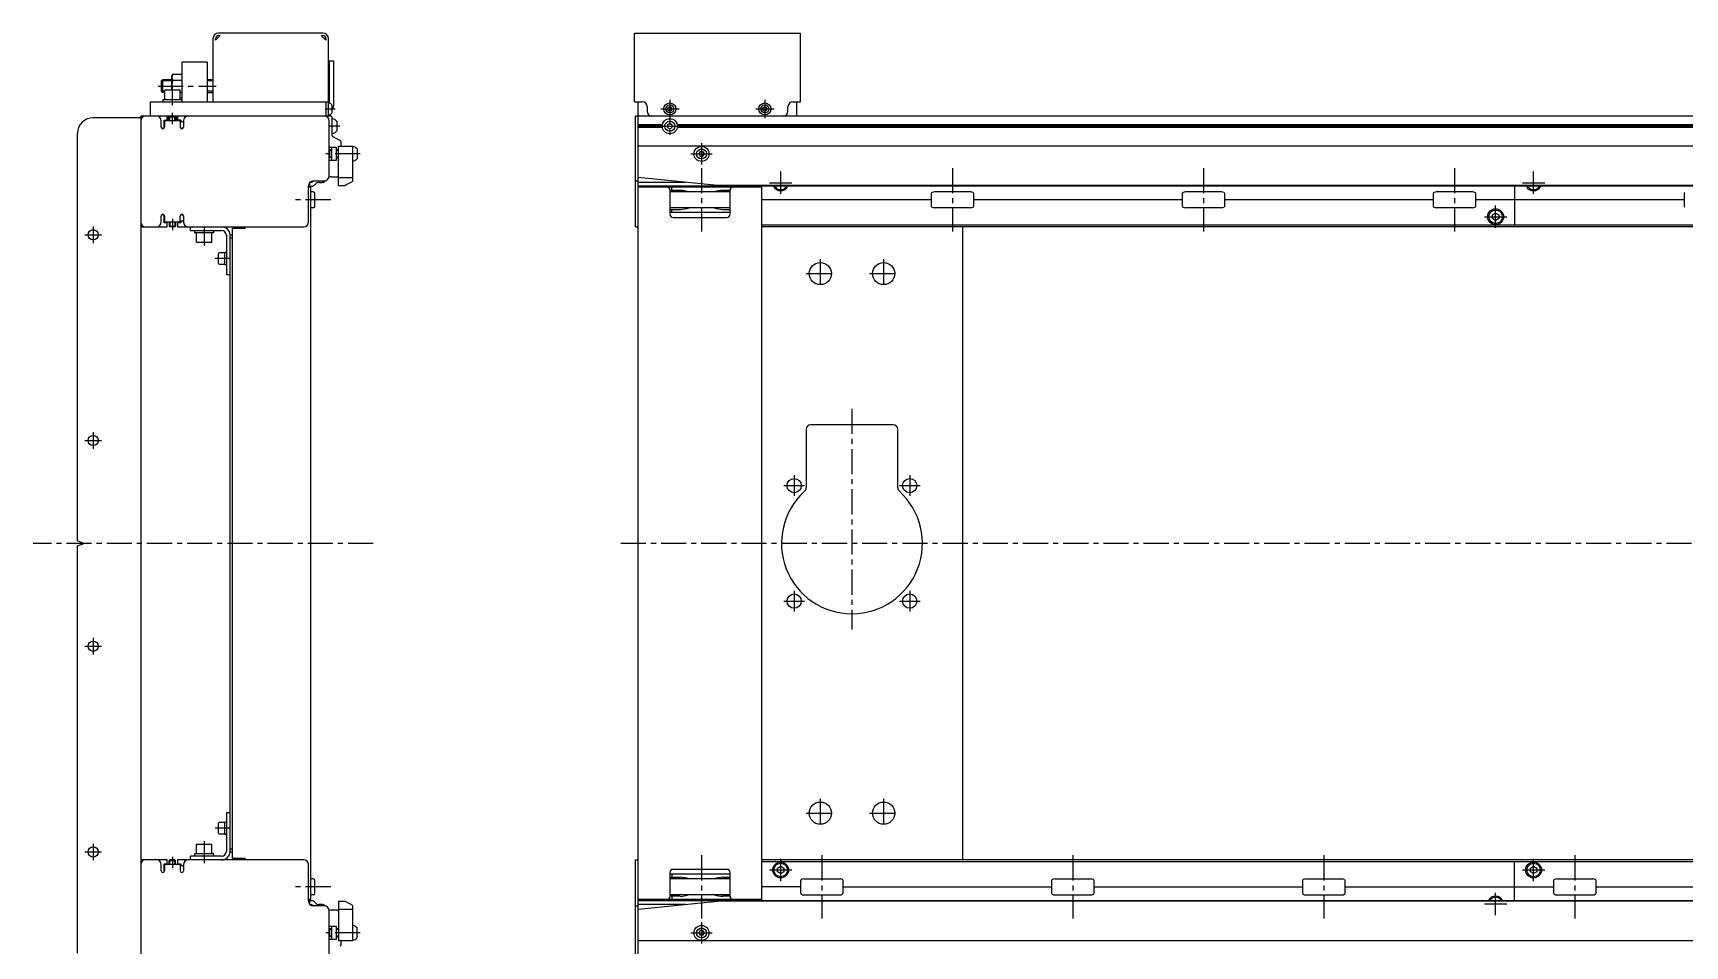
# Model space of a CAD drawing. Extents: x -10 to 4183, y -8 to 1051.
# Drawn here: x -10 to 1033, y 474 to 1051 of the extents above; entities that cross this region are included whole.
import ezdxf

# ---------------------------------------------------------------- set-up
doc = ezdxf.new("R2010")
doc.units = 0
doc.header["$LTSCALE"] = 0.5
doc.linetypes.add('CENTER', pattern=[50.8, 31.75, -6.35, 6.35, -6.35])
for name, color, linetype in [('MSM_CENTER', 1, 'CENTER'), ('MSM_CONTINUOUS', 7, 'CONTINUOUS'), ('MSM_NARROW', 5, 'CONTINUOUS')]:
    doc.layers.add(name, color=color, linetype=linetype)

msp = doc.modelspace()

# ---------------------------------------------------------------- linework, layer by layer
at = {"layer": 'MSM_CENTER'}
for p, q in [((69, 1017.4), (105.6, 1017.4)), ((78, 1005.4), (78, 1016.9)), ((174.6, 1002.9), (180.8, 1002.9)), ((386.4, 1002.9), (398.1, 1002.9)), ((392.2, 1008.7), (392.2, 985.3)), ((446.4, 1002.9), (458.1, 1002.9)), ((452.2, 1008.7), (452.2, 997.1)), ((78, 993.4), (78, 1000.4)), ((183.8, 992), (177, 992)), ((385.5, 992), (399, 992)), ((412.2, 981.3), (412.2, 967.8)), ((196.7, 974.5), (175, 974.5)), ((405.5, 974.5), (419, 974.5)), ((412.2, 965.5), (412.2, 925.5)), ((462.2, 949.2), (462.2, 963.3)), ((570.7, 965.5), (570.7, 925.5)), ((729.2, 965.5), (729.2, 925.5)), ((887.7, 965.5), (887.7, 925.5)), ((937.7, 949.2), (937.7, 963.3)), ((455.2, 956.2), (469.2, 956.2)), ((930.7, 956.2), (944.7, 956.2)), ((178, 945.5), (155.5, 945.5)), ((913.7, 927.7), (913.7, 941.8)), ((28, 928.6), (28, 918.1)), ((78, 933.4), (78, 926.4)), ((906.7, 934.8), (920.7, 934.8)), ((22.8, 923.4), (33.2, 923.4)), ((98, 928.1), (98, 916.6)), ((114.1, 908.4), (105.1, 908.4)), ((487.2, 907.9), (487.2, 889.9)), ((527.2, 907.9), (527.2, 889.9)), ((478.2, 898.9), (496.2, 898.9)), ((518.2, 898.9), (536.2, 898.9)), ((507.2, 813.4), (507.2, 673.9)), ((22.8, 793.4), (33.2, 793.4)), ((28, 798.6), (28, 788.1)), ((464.2, 764.9), (477.2, 764.9)), ((470.7, 771.4), (470.7, 758.4)), ((537.2, 764.9), (550.2, 764.9)), ((543.7, 771.4), (543.7, 758.4)), ((204.8, 728.4), (-10, 728.4)), ((3475.9, 728.4), (359.7, 728.4)), ((464.2, 691.9), (477.2, 691.9)), ((470.7, 698.4), (470.7, 685.4)), ((537.2, 691.9), (550.2, 691.9)), ((543.7, 698.4), (543.7, 685.4)), ((28, 668.6), (28, 658.1)), ((22.8, 663.4), (33.2, 663.4)), ((487.2, 566.9), (487.2, 548.9)), ((527.2, 566.9), (527.2, 548.9)), ((478.2, 557.9), (496.2, 557.9)), ((518.2, 557.9), (536.2, 557.9)), ((114.1, 548.4), (105.1, 548.4)), ((22.8, 533.4), (33.2, 533.4)), ((28, 538.6), (28, 528.1)), ((98, 540.2), (98, 526.4)), ((78, 530.4), (78, 523.4)), ((412.2, 531.3), (412.2, 491.3)), ((455.2, 522), (469.2, 522)), ((462.2, 515), (462.2, 529.1)), ((488.2, 531.3), (488.2, 491.3)), ((646.7, 531.3), (646.7, 491.3)), ((805.2, 531.3), (805.2, 491.3)), ((930.7, 522), (944.7, 522)), ((937.7, 515), (937.7, 529.1)), ((963.7, 531.3), (963.7, 491.3)), ((178, 511.3), (155.5, 511.3)), ((913.7, 493.5), (913.7, 507.6)), ((906.7, 500.5), (920.7, 500.5)), ((196.7, 482.2), (175, 482.2)), ((405.5, 482.2), (419, 482.2)), ((412.2, 489), (412.2, 475.5))]:
    msp.add_line(p, q, dxfattribs=at)
at = {"layer": 'MSM_CONTINUOUS'}
for p, q in [((103.6, 1047.3), (103.6, 1007.4)), ((108.2, 1049.3), (105.2, 1046.3)), ((105.2, 1046.3), (105.2, 1047.3)), ((173, 1050.9), (107.2, 1050.9)), ((107.2, 1049.3), (108.2, 1049.3)), ((175, 1046.3), (172, 1049.3)), ((172, 1049.3), (173, 1049.3)), ((175, 1047.3), (175, 1046.3)), ((176.6, 998.4), (176.6, 1047.3)), ((369.8, 1007.4), (369.8, 1050.9)), ((369.8, 1050.9), (474.8, 1050.9)), ((474.8, 1007.4), (474.8, 1050.9)), ((177, 1033.4), (177, 1006.6)), ((177, 1033.4), (180, 1033.4)), ((180, 1006.4), (180, 1033.4)), ((78.2, 1024.9), (77.5, 1023.6)), ((77.5, 1023.6), (77.5, 1014.9)), ((78.2, 1024.9), (84, 1024.9)), ((100, 1032.4), (84, 1032.4)), ((84, 1032.4), (84, 1007.4)), ((100, 1032.4), (100, 1007.4)), ((71, 1020.7), (71.7, 1021.4)), ((71, 1020.7), (71, 1014.1)), ((71.7, 1013.4), (71, 1014.1)), ((77.5, 1021.4), (71.7, 1021.4)), ((71.7, 1021.4), (71.7, 1013.4)), ((73, 1013.4), (71.7, 1013.4)), ((73, 1014.3), (73, 1008.9)), ((73.6, 1014.9), (82.4, 1014.9)), ((78.2, 1021.2), (84, 1021.2)), ((83, 1008.9), (83, 1014.3)), ((83, 1013.6), (84, 1013.6)), ((103.6, 1021.4), (100, 1021.4)), ((100, 1013.4), (103.6, 1013.4)), ((64, 1007.4), (64, 998.4)), ((64, 1007.4), (176.6, 1007.4)), ((71.9, 1008.9), (71.9, 1007.4)), ((71.9, 1008.9), (84, 1008.9)), ((83, 1009.9), (84, 1009.9)), ((175, 1007.4), (175, 998.4)), ((178.8, 1005.4), (178.8, 1000.4)), ((369.8, 1007.4), (374.8, 1007.4)), ((372.2, 449.4), (372.2, 1007.4)), ((377.8, 1004.4), (377.8, 1001.4)), ((392.2, 1004.3), (391, 1003.6)), ((391, 1002.2), (391, 1003.6)), ((391, 1002.2), (392.2, 1001.5)), ((393.5, 1003.6), (392.2, 1004.3)), ((392.2, 1001.5), (393.5, 1002.2)), ((393.5, 1002.2), (393.5, 1003.6)), ((452.2, 1004.3), (451, 1003.6)), ((451, 1002.2), (451, 1003.6)), ((451, 1002.2), (452.2, 1001.5)), ((453.5, 1003.6), (452.2, 1004.3)), ((452.2, 1001.5), (453.5, 1002.2)), ((453.5, 1002.2), (453.5, 1003.6)), ((466.8, 1001.4), (466.8, 1004.4)), ((469.8, 1007.4), (474.8, 1007.4)), ((472.2, 1007.4), (472.2, 998.4)), ((58, 997.4), (28, 997.4)), ((58, 997.9), (58, 458.9)), ((176.6, 998.4), (58.5, 998.4)), ((71, 991.4), (71, 995.4)), ((72.8, 990.9), (72.8, 995.9)), ((72.8, 995.9), (76, 995.9)), ((73, 995.9), (73, 991.4)), ((83, 995.4), (73, 995.4)), ((74.8, 995.9), (74.8, 998.4)), ((75, 998.4), (75, 995.9)), ((76.4, 998.4), (76, 998)), ((76, 995.4), (76, 998)), ((76, 998), (80, 998)), ((80, 998), (79.6, 998.4)), ((80, 995.4), (80, 998)), ((83.3, 995.9), (80, 995.9)), ((81, 995.9), (81, 998.4)), ((81.2, 998.4), (81.2, 995.9)), ((83, 995.9), (83, 991.4)), ((83.3, 995.9), (83.3, 994.9)), ((83.3, 994.9), (85, 994.9)), ((85, 995.4), (85, 991.4)), ((178, 998.3), (174.5, 998.3)), ((177, 960.6), (177, 995.4)), ((178.5, 992), (179, 992.9)), ((179, 991.2), (178.5, 992)), ((179, 986.1), (179, 997.3)), ((181.8, 995.2), (181.8, 988.9)), ((3465.8, 998.4), (370.6, 998.4)), ((370.6, 928.4), (370.6, 998.4)), ((3464.2, 998.3), (372.2, 998.3)), ((387.6, 992.9), (372.2, 992.9)), ((387.5, 992), (372.2, 992)), ((387.6, 991.2), (372.2, 991.2)), ((392.2, 993.8), (390.7, 992.9)), ((390.7, 992.9), (390.7, 991.2)), ((390.7, 991.2), (392.2, 990.3)), ((393.7, 992.9), (392.2, 993.8)), ((392.2, 990.3), (393.7, 991.2)), ((393.7, 991.2), (393.7, 992.9)), ((3439.6, 992.9), (396.9, 992.9)), ((3439.6, 991.2), (396.9, 991.2)), ((3439.5, 992), (397, 992)), ((397.2, 998.3), (397.2, 998.4)), ((427.2, 998.4), (427.2, 998.3)), ((18, 729.9), (18, 987.4)), ((72.9, 990.9), (72.8, 990.9)), ((184.1, 982.8), (179.5, 985.3)), ((184.6, 979.5), (184.6, 982)), ((177, 978.8), (181.5, 978.8)), ((177.4, 977), (177, 976.6)), ((177, 972.5), (177.4, 972)), ((181.5, 970.3), (177, 970.3)), ((178.5, 977), (177.4, 977)), ((177.4, 972), (177.4, 977)), ((178.5, 972), (177.4, 972)), ((181.5, 978.5), (178.5, 978.5)), ((178.5, 978.5), (178.5, 970.5)), ((178.5, 970.5), (181.5, 970.5)), ((181.5, 978.8), (181.5, 970.3)), ((181.5, 977.3), (183, 977.3)), ((183, 977), (181.5, 977)), ((181.5, 972), (183, 972)), ((183, 971.8), (181.5, 971.8)), ((183, 954.5), (183, 979.5)), ((183, 979.5), (192, 979.5)), ((192, 957.7), (192, 979.5)), ((194.7, 977.7), (194.7, 971.4)), ((3464.2, 979.5), (372.2, 979.5)), ((411.4, 976), (410.5, 974.5)), ((410.5, 974.5), (411.4, 973)), ((411.4, 976), (413.1, 976)), ((411.4, 973), (413.1, 973)), ((414, 974.5), (413.1, 976)), ((413.1, 973), (414, 974.5)), ((178.3, 960), (182, 960)), ((164, 931.4), (164, 954.4)), ((165.5, 953.4), (164, 953.4)), ((164.1, 955.1), (164.1, 953.4)), ((164.6, 955.8), (164.6, 954.6)), ((165.1, 954.1), (165.6, 954.1)), ((165.5, 503.4), (165.5, 953.4)), ((167, 950.5), (165.5, 950.5)), ((167, 957.4), (173.8, 957.4)), ((168, 941.5), (168, 949.5)), ((170.7, 956.5), (172.4, 956.5)), ((174.5, 957.4), (174.5, 957.5)), ((183, 959.5), (192, 959.5)), ((183, 954.5), (186.8, 954.5)), ((187.2, 954.7), (191.4, 956.8)), ((370.6, 957.4), (372.2, 957.4)), ((422.2, 954.5), (372.2, 959.5)), ((402.2, 956.5), (372.2, 956.5)), ((3464.2, 954.1), (372.2, 954.1)), ((450.2, 953.4), (372.2, 953.4)), ((398.8, 951.4), (392.2, 951.4)), ((392.2, 951.4), (392.2, 936.4)), ((430.2, 950.5), (392.2, 950.5)), ((393.4, 951.4), (393.4, 953.4)), ((3464.2, 954.5), (422.2, 954.5)), ((430.2, 951.4), (425.7, 951.4)), ((430.2, 936.4), (430.2, 951.4)), ((431.1, 953.4), (431.1, 953.1)), ((450.2, 502.6), (450.2, 954.1)), ((462.2, 953.9), (461.9, 954.1)), ((462.6, 954.1), (462.2, 953.9)), ((557.3, 949.5), (557.3, 941.5)), ((582.2, 950.5), (559.3, 950.5)), ((584.2, 941.5), (584.2, 949.5)), ((715.8, 949.5), (715.8, 941.5)), ((740.7, 950.5), (717.8, 950.5)), ((742.7, 941.5), (742.7, 949.5)), ((874.3, 949.5), (874.3, 941.5)), ((899.2, 950.5), (876.3, 950.5)), ((901.2, 941.5), (901.2, 949.5)), ((925.7, 954.1), (925.7, 929.4)), ((937.7, 953.9), (937.4, 954.1)), ((938.1, 954.1), (937.7, 953.9)), ((1032.8, 949.5), (1032.8, 941.5)), ((167, 940.5), (165.5, 940.5)), ((430.2, 940.5), (392.2, 940.5)), ((392.2, 939.4), (398.8, 939.4)), ((393.4, 937.4), (393.4, 939.4)), ((425.7, 939.4), (430.2, 939.4)), ((557.3, 945.5), (450.2, 945.5)), ((582.2, 940.5), (559.3, 940.5)), ((715.8, 945.5), (584.2, 945.5)), ((740.7, 940.5), (717.8, 940.5)), ((874.3, 945.5), (742.7, 945.5)), ((899.2, 940.5), (876.3, 940.5)), ((1032.8, 945.5), (901.2, 945.5)), ((71, 931.4), (71, 935.4)), ((72.8, 935.9), (72.9, 935.9)), ((72.8, 930.9), (72.8, 935.9)), ((74.8, 930.9), (72.8, 930.9)), ((73, 935.4), (73, 931.4)), ((83, 931.4), (73, 931.4)), ((74.8, 928.4), (74.8, 930.9)), ((76, 931.4), (76, 928.8)), ((76.4, 928.4), (76, 928.8)), ((76, 928.8), (80, 928.8)), ((80, 928.8), (79.6, 928.4)), ((80, 931.4), (80, 928.8)), ((83.3, 930.9), (81.2, 930.9)), ((81.2, 930.9), (81.2, 928.4)), ((83, 931.4), (83, 935.4)), ((83.3, 931.9), (83.3, 930.9)), ((85, 931.9), (83.3, 931.9)), ((85, 935.4), (85, 931.4)), ((430.2, 937.4), (392.2, 937.4)), ((394.2, 934.4), (428.2, 934.4)), ((3461.8, 929.4), (450.2, 929.4)), ((911.7, 935.9), (913.7, 937.1)), ((911.7, 933.6), (911.7, 935.9)), ((913.7, 932.4), (911.7, 933.6)), ((913.7, 937.1), (915.7, 935.9)), ((915.7, 933.6), (913.7, 932.4)), ((915.7, 935.9), (915.7, 933.6)), ((58.5, 928.4), (74.8, 928.4)), ((79.6, 928.4), (76.4, 928.4)), ((81.2, 928.4), (161, 928.4)), ((89.4, 926.1), (89.4, 928.4)), ((89.4, 926.1), (109.1, 926.1)), ((91.9, 926.1), (91.9, 924.6)), ((104.1, 924.6), (91.9, 924.6)), ((93, 924.6), (93, 919.2)), ((102.4, 918.6), (93.6, 918.6)), ((103, 919.2), (103, 924.6)), ((104.1, 924.6), (104.1, 926.1)), ((112.1, 923.1), (112.1, 898.4)), ((114.4, 533.4), (114.4, 923.4)), ((114.4, 923.4), (116, 923.4)), ((114.4, 921.4), (116, 921.4)), ((124, 927.4), (116, 927.4)), ((116, 529.4), (116, 927.4)), ((124, 927.4), (124, 928.4)), ((370.6, 928.4), (372.2, 928.4)), ((3465.8, 928.4), (450.2, 928.4)), ((577.2, 528.4), (577.2, 928.4)), ((107.1, 905.3), (107.1, 911.5)), ((111.1, 911.9), (107.5, 911.9)), ((112.1, 912.2), (111.1, 912.2)), ((111.1, 904.6), (111.1, 912.2)), ((107.5, 904.9), (111.1, 904.9)), ((111.1, 904.6), (112.1, 904.6)), ((112.1, 898.4), (114.4, 898.4)), ((533.2, 803.4), (481.2, 803.4)), ((478.2, 800.4), (478.2, 763.5)), ((536.2, 763.5), (536.2, 800.4)), ((22, 728.4), (18, 729.9)), ((18, 726.9), (22, 728.4)), ((18, 469.4), (18, 726.9)), ((112.1, 558.4), (112.1, 533.7)), ((112.1, 558.4), (114.4, 558.4)), ((107.1, 545.3), (107.1, 551.5)), ((111.1, 551.9), (107.5, 551.9)), ((107.5, 544.9), (111.1, 544.9)), ((112.1, 552.2), (111.1, 552.2)), ((111.1, 544.6), (111.1, 552.2)), ((111.1, 544.6), (112.1, 544.6)), ((91.9, 532.2), (91.9, 530.7)), ((104.1, 532.2), (91.9, 532.2)), ((93, 537.6), (93, 532.2)), ((102.4, 538.2), (93.6, 538.2)), ((103, 532.2), (103, 537.6)), ((104.1, 530.7), (104.1, 532.2)), ((114.4, 535.4), (116, 535.4)), ((114.4, 533.4), (116, 533.4)), ((74.8, 528.4), (58.5, 528.4)), ((71, 521.4), (71, 525.4)), ((72.8, 520.9), (72.8, 525.9)), ((72.8, 525.9), (74.8, 525.9)), ((73, 525.4), (73, 521.4)), ((83, 525.4), (73, 525.4)), ((74.8, 525.9), (74.8, 528.4)), ((76.4, 528.4), (76, 528)), ((76, 525.4), (76, 528)), ((76, 528), (80, 528)), ((79.6, 528.4), (76.4, 528.4)), ((80, 528), (79.6, 528.4)), ((80, 525.4), (80, 528)), ((81.2, 528.4), (81.2, 525.9)), ((161, 528.4), (81.2, 528.4)), ((81.2, 525.9), (83.3, 525.9)), ((83, 525.4), (83, 521.4)), ((83.3, 525.9), (83.3, 524.9)), ((83.3, 524.9), (85, 524.9)), ((85, 525.4), (85, 521.4)), ((109.1, 530.7), (89.4, 530.7)), ((89.4, 528.4), (89.4, 530.7)), ((116, 529.4), (124, 529.4)), ((124, 528.4), (124, 529.4)), ((164, 502.4), (164, 525.4)), ((370.6, 528.4), (372.2, 528.4)), ((370.6, 458.4), (370.6, 528.4)), ((428.2, 522.4), (394.2, 522.4)), ((3465.8, 528.4), (450.2, 528.4)), ((450.2, 527.4), (3461.8, 527.4)), ((460.2, 523.2), (462.2, 524.4)), ((460.2, 520.9), (460.2, 523.2)), ((462.2, 524.4), (464.2, 523.2)), ((464.2, 523.2), (464.2, 520.9)), ((925.7, 502.6), (925.7, 527.4)), ((935.7, 523.2), (937.7, 524.4)), ((935.7, 520.9), (935.7, 523.2)), ((937.7, 524.4), (939.7, 523.2)), ((939.7, 523.2), (939.7, 520.9)), ((72.9, 520.9), (72.8, 520.9)), ((167, 516.3), (165.5, 516.3)), ((168, 507.3), (168, 515.3)), ((392.2, 520.4), (392.2, 505.4)), ((430.2, 519.4), (392.2, 519.4)), ((392.2, 517.4), (398.8, 517.4)), ((430.2, 516.3), (392.2, 516.3)), ((393.4, 519.4), (393.4, 517.4)), ((425.7, 517.4), (430.2, 517.4)), ((430.2, 505.4), (430.2, 520.4)), ((474.8, 511.3), (450.2, 511.3)), ((462.2, 519.7), (460.2, 520.9)), ((464.2, 520.9), (462.2, 519.7)), ((474.8, 515.3), (474.8, 507.3)), ((476.8, 516.3), (499.7, 516.3)), ((501.7, 507.3), (501.7, 515.3)), ((501.7, 511.3), (633.3, 511.3)), ((633.3, 515.3), (633.3, 507.3)), ((635.3, 516.3), (658.2, 516.3)), ((660.2, 507.3), (660.2, 515.3)), ((660.2, 511.3), (791.8, 511.3)), ((791.8, 515.3), (791.8, 507.3)), ((793.8, 516.3), (816.7, 516.3)), ((818.7, 507.3), (818.7, 515.3)), ((818.7, 511.3), (950.3, 511.3)), ((937.7, 519.7), (935.7, 520.9)), ((939.7, 520.9), (937.7, 519.7)), ((950.3, 515.3), (950.3, 507.3)), ((952.3, 516.3), (975.2, 516.3)), ((977.2, 507.3), (977.2, 515.3)), ((977.2, 511.3), (1108.8, 511.3)), ((165.5, 503.4), (164, 503.4)), ((164.1, 501.7), (164.1, 503.4)), ((164.6, 502.1), (164.6, 501)), ((165.6, 502.6), (165.1, 502.6)), ((167, 506.3), (165.5, 506.3)), ((183, 502.2), (186.8, 502.2)), ((183, 502.2), (183, 477.2)), ((191.4, 500), (187.2, 502.1)), ((450.2, 503.4), (372.2, 503.4)), ((3464.2, 502.6), (372.2, 502.6)), ((372.2, 497.2), (422.2, 502.2)), ((430.2, 506.3), (392.2, 506.3)), ((398.8, 505.4), (392.2, 505.4)), ((393.4, 505.4), (393.4, 503.4)), ((3464.2, 502.2), (422.2, 502.2)), ((430.2, 505.4), (425.7, 505.4)), ((431.1, 503.4), (431.1, 503.7)), ((476.8, 506.3), (499.7, 506.3)), ((635.3, 506.3), (658.2, 506.3)), ((793.8, 506.3), (816.7, 506.3)), ((913.4, 502.6), (913.7, 502.9)), ((913.7, 502.9), (914.1, 502.6)), ((952.3, 506.3), (975.2, 506.3)), ((173.8, 499.4), (167, 499.4)), ((172.4, 500.2), (170.7, 500.2)), ((174.5, 499.3), (174.5, 499.4)), ((177, 461.4), (177, 496.2)), ((182, 496.7), (178.3, 496.7)), ((183, 497.2), (192, 497.2)), ((192, 477.2), (192, 499.1)), ((370.6, 499.4), (372.2, 499.4)), ((402.2, 500.2), (372.2, 500.2)), ((177, 486.5), (181.5, 486.5)), ((177.4, 484.7), (177, 484.3)), ((177, 480.2), (177.4, 479.7)), ((178.5, 484.7), (177.4, 484.7)), ((177.4, 479.7), (177.4, 484.7)), ((181.5, 486.2), (178.5, 486.2)), ((178.5, 486.2), (178.5, 478.2)), ((181.5, 486.5), (181.5, 478)), ((181.5, 485), (183, 485)), ((183, 484.7), (181.5, 484.7)), ((194.7, 479.1), (194.7, 485.4)), ((411.4, 483.8), (410.5, 482.2)), ((410.5, 482.2), (411.4, 480.8)), ((413.1, 483.8), (411.4, 483.8)), ((413.1, 480.8), (411.4, 480.8)), ((414, 482.2), (413.1, 483.8)), ((413.1, 480.8), (414, 482.2)), ((181.5, 478), (177, 478)), ((178.5, 479.7), (177.4, 479.7)), ((178.5, 478.2), (181.5, 478.2)), ((181.5, 479.7), (183, 479.7)), ((183, 479.5), (181.5, 479.5)), ((192, 477.2), (183, 477.2)), ((184.6, 474.8), (184.6, 477.2)), ((3464.2, 477.2), (372.2, 477.2))]:
    msp.add_line(p, q, dxfattribs=at)
for centre, radius in [((392.2, 1002.9), 3.8), ((392.2, 1002.9), 2.53), ((452.2, 1002.9), 3.8), ((452.2, 1002.9), 2.53), ((392.2, 992), 4.75), ((392.2, 992), 3.13), ((412.2, 974.5), 4.75), ((412.2, 974.5), 3.13), ((913.7, 934.8), 5), ((913.7, 934.8), 4.25), ((28, 923.4), 3.25), ((487.2, 898.9), 7), ((527.2, 898.9), 7), ((28, 793.4), 3.25), ((470.7, 764.9), 4.5), ((543.7, 764.9), 4.5), ((470.7, 691.9), 4.5), ((543.7, 691.9), 4.5), ((28, 663.4), 3.25), ((487.2, 557.9), 7), ((527.2, 557.9), 7), ((28, 533.4), 3.25), ((462.2, 522), 5), ((462.2, 522), 4.25), ((937.7, 522), 5), ((937.7, 522), 4.25), ((412.2, 482.2), 4.75), ((412.2, 482.2), 3.13)]:
    msp.add_circle(centre, radius, dxfattribs=at)
for centre, radius, start, end in [((107.2, 1047.3), 3.6, 90, 180), ((107.2, 1047.3), 2, 90, 180), ((173, 1047.3), 3.6, 0, 90), ((173, 1047.3), 2, 0, 90), ((81.1, 1023), 3.45, 147.0581, 212.9419), ((73.6, 1014.3), 0.6, 90, 180), ((91.2, 1017.4), 13.5, 163.7284, 190.551), ((82.4, 1014.3), 0.6, 0, 90), ((175.9, 1003), 3.8, 40.3591, 79.4524), ((172, 1006.4), 8, 328.2117, 0), ((374.8, 1004.4), 3, 0, 90), ((469.8, 1004.4), 3, 90, 180), ((28, 987.4), 10, 90, 180), ((58.5, 997.9), 0.5, 90, 180), ((61, 995.4), 3, 90, 180), ((68, 995.4), 3, 0, 90), ((72, 991.4), 1, 180, 0), ((84, 991.4), 1, 180, 0), ((88, 995.4), 3, 90, 180), ((174, 995.4), 3, 0, 90), ((175.9, 1002.8), 3.8, 280.5476, 319.6409), ((178, 997.3), 1, 0, 90), ((178.1, 992.1), 4.75, 39.7731, 79.0684), ((380.8, 1001.4), 3, 180, 270), ((463.8, 1001.4), 3, 270, 0), ((178.1, 992), 4.75, 280.9316, 320.2269), ((180, 986.1), 1, 180, 241.8214), ((183.6, 982), 1, 0, 61.8214), ((191.1, 974.6), 4.75, 39.7731, 79.0684), ((191.1, 974.5), 4.75, 280.9316, 320.2269), ((173.8, 960.6), 3.2, 270, 0), ((178.3, 957.1), 3, 90, 119.6655), ((182, 961), 1, 270, 0), ((167, 954.4), 3, 90, 180), ((165.6, 957.8), 2, 238.6055, 245.3363), ((164.9, 955.8), 0.3, 116.6542, 180), ((165.1, 954.6), 0.5, 180, 270), ((165.6, 957.8), 1.25, 245.7378, 338.4365), ((165.6, 957.8), 3.7, 270, 320.0745), ((167, 949.5), 1, 0, 90), ((170.7, 953.5), 3, 90, 140.0745), ((172.4, 959.5), 3, 270, 315), ((186.8, 955.6), 1, 270, 296.5651), ((191, 957.7), 1, 296.5651, 0), ((390.3, 951.4), 2, 360, 90), ((398.1, 933.7), 17.8, 71.5235, 87.6405), ((425.9, 934.6), 16.8, 90.8876, 108.8842), ((432.2, 951.4), 2, 90, 180), ((462.2, 956.2), 5, 204.8346, 335.1654), ((462.2, 956.2), 4.25, 209.6116, 330.3884), ((558.2, 949.4), 0.882, 115.5328, 172.1027), ((559.3, 947.1), 3.41, 89.6687, 115.2454), ((582.2, 947.1), 3.41, 64.7546, 90.3313), ((583.3, 949.4), 0.882, 7.8973, 64.4672), ((716.7, 949.4), 0.882, 115.5328, 172.1027), ((717.8, 947.1), 3.41, 89.6687, 115.2454), ((740.7, 947.1), 3.41, 64.7546, 90.3313), ((741.8, 949.4), 0.882, 7.8973, 64.4672), ((875.2, 949.4), 0.882, 115.5328, 172.1027), ((876.3, 947.1), 3.41, 89.6687, 115.2454), ((899.2, 947.1), 3.41, 64.7546, 90.3313), ((900.3, 949.4), 0.882, 7.8973, 64.4672), ((937.7, 956.2), 5, 204.8346, 335.1654), ((937.7, 956.2), 4.25, 209.6116, 330.3884), ((1033.7, 949.4), 0.882, 115.5328, 172.1027), ((167, 941.5), 1, 270, 0), ((398.6, 955.2), 15.8, 270.8049, 291.4888), ((426.4, 957.2), 17.8, 249.6263, 267.6096), ((558.2, 941.6), 0.882, 187.8973, 244.4672), ((559.3, 943.9), 3.41, 244.7546, 270.3313), ((582.2, 943.9), 3.41, 269.6687, 295.2454), ((583.3, 941.6), 0.882, 295.5328, 352.1027), ((716.7, 941.6), 0.882, 187.8973, 244.4672), ((717.8, 943.9), 3.41, 244.7546, 270.3313), ((740.7, 943.9), 3.41, 269.6687, 295.2454), ((741.8, 941.6), 0.882, 295.5328, 352.1027), ((875.2, 941.6), 0.882, 187.8973, 244.4672), ((876.3, 943.9), 3.41, 244.7546, 270.3313), ((899.2, 943.9), 3.41, 269.6687, 295.2454), ((900.3, 941.6), 0.882, 295.5328, 352.1027), ((1033.7, 941.6), 0.882, 187.8973, 244.4672), ((61, 931.4), 3, 180, 270), ((58.5, 928.9), 0.5, 180, 270), ((68, 931.4), 3, 270, 0), ((72, 935.4), 1, 0, 180), ((84, 935.4), 1, 0, 180), ((88, 931.4), 3, 180, 270), ((161, 931.4), 3, 270, 0), ((394.2, 936.4), 2, 180, 270), ((428.2, 936.4), 2, 270, 0), ((93.6, 919.2), 0.6, 180, 270), ((102.4, 919.2), 0.6, 270, 0), ((109.1, 923.1), 5.3, 0, 90), ((109.1, 923.1), 3, 0, 90), ((107.5, 911.5), 0.4, 90, 180), ((107.5, 905.3), 0.4, 180, 270), ((481.2, 800.4), 3, 90, 180), ((533.2, 800.4), 3, 360, 90), ((475.3, 763.5), 3, 312.3521, 0), ((539.2, 763.5), 3, 180, 227.6479), ((507.2, 728.4), 44.5, 132.3521, 47.6479), ((107.5, 551.5), 0.4, 90, 180), ((107.5, 545.3), 0.4, 180, 270), ((93.6, 537.6), 0.6, 90, 180), ((102.4, 537.6), 0.6, 0, 90), ((109.1, 533.7), 5.3, 270, 0), ((109.1, 533.7), 3, 270, 0), ((58.5, 527.9), 0.5, 90, 180), ((61, 525.4), 3, 90, 180), ((68, 525.4), 3, 0, 90), ((88, 525.4), 3, 90, 180), ((161, 525.4), 3, 0, 90), ((394.2, 520.4), 2, 90, 180), ((428.2, 520.4), 2, 360, 90), ((72, 521.4), 1, 180, 0), ((84, 521.4), 1, 180, 0), ((167, 515.3), 1, 0, 90), ((398.6, 501.6), 15.8, 68.5112, 89.1951), ((426.4, 499.6), 17.8, 92.3904, 110.3737), ((475.7, 515.2), 0.882, 115.5328, 172.1027), ((476.8, 512.9), 3.41, 89.6687, 115.2454), ((499.7, 512.9), 3.41, 64.7546, 90.3313), ((500.8, 515.2), 0.882, 7.8973, 64.4672), ((634.2, 515.2), 0.882, 115.5328, 172.1027), ((635.3, 512.9), 3.41, 89.6687, 115.2454), ((658.2, 512.9), 3.41, 64.7546, 90.3313), ((659.3, 515.2), 0.882, 7.8973, 64.4672), ((792.7, 515.2), 0.882, 115.5328, 172.1027), ((793.8, 512.9), 3.41, 89.6687, 115.2454), ((816.7, 512.9), 3.41, 64.7546, 90.3313), ((817.8, 515.2), 0.882, 7.8973, 64.4672), ((951.2, 515.2), 0.882, 115.5328, 172.1027), ((952.3, 512.9), 3.41, 89.6687, 115.2454), ((975.2, 512.9), 3.41, 64.7546, 90.3313), ((976.3, 515.2), 0.882, 7.8973, 64.4672), ((167, 502.4), 3, 180, 270), ((165.1, 502.1), 0.5, 90, 180), ((164.9, 501), 0.3, 180, 243.3458), ((165.6, 498.9), 3.7, 39.9255, 90), ((167, 507.3), 1, 270, 0), ((170.7, 503.2), 3, 219.9255, 270), ((186.8, 501.2), 1, 63.4349, 90), ((390.3, 505.4), 2, 270, 0), ((398.1, 523.1), 17.8, 272.3595, 288.4765), ((425.9, 522.2), 16.8, 251.1158, 269.1124), ((432.2, 505.4), 2, 180, 270), ((475.7, 507.4), 0.882, 187.8973, 244.4672), ((476.8, 509.7), 3.41, 244.7546, 270.3313), ((499.7, 509.7), 3.41, 269.6687, 295.2454), ((500.8, 507.4), 0.882, 295.5328, 352.1027), ((634.2, 507.4), 0.882, 187.8973, 244.4672), ((635.3, 509.7), 3.41, 244.7546, 270.3313), ((658.2, 509.7), 3.41, 269.6687, 295.2454), ((659.3, 507.4), 0.882, 295.5328, 352.1027), ((792.7, 507.4), 0.882, 187.8973, 244.4672), ((793.8, 509.7), 3.41, 244.7546, 270.3313), ((816.7, 509.7), 3.41, 269.6687, 295.2454), ((817.8, 507.4), 0.882, 295.5328, 352.1027), ((913.7, 500.5), 5, 24.8346, 155.1654), ((913.7, 500.5), 4.25, 29.6116, 150.3884), ((951.2, 507.4), 0.882, 187.8973, 244.4672), ((952.3, 509.7), 3.41, 244.7546, 270.3313), ((975.2, 509.7), 3.41, 269.6687, 295.2454), ((976.3, 507.4), 0.882, 295.5328, 352.1027), ((165.6, 498.9), 2, 114.6637, 121.3945), ((165.6, 498.9), 1.25, 21.5635, 114.2622), ((172.4, 497.2), 3, 45, 90), ((173.8, 496.2), 3.2, 0, 90), ((178.3, 499.7), 3, 240.3345, 270), ((182, 495.7), 1, 0, 90), ((191, 499.1), 1, 0, 63.4349), ((191.1, 482.3), 4.75, 39.7731, 79.0684), ((183.6, 474.8), 1, 298.1786, 0), ((191.1, 482.2), 4.75, 280.9316, 320.2269)]:
    msp.add_arc(centre, radius, start, end, dxfattribs=at)
at = {"layer": 'MSM_NARROW'}
for p, q in [((77.5, 1020.7), (71, 1020.7)), ((73, 1014.1), (71, 1014.1)), ((103.6, 1020.7), (100, 1020.7)), ((103.6, 1014.1), (100, 1014.1)), ((75.5, 995.9), (75.5, 998.4)), ((76.4, 995.4), (76.4, 998.4)), ((79.6, 995.4), (79.6, 998.4)), ((80.5, 995.9), (80.5, 998.4)), ((178.5, 976.6), (177, 976.6)), ((178.5, 972.5), (177, 972.5)), ((183, 976.6), (181.5, 976.6)), ((183, 972.5), (181.5, 972.5)), ((76.4, 931.4), (76.4, 928.4)), ((79.6, 931.4), (79.6, 928.4)), ((76.4, 525.4), (76.4, 528.4)), ((79.6, 525.4), (79.6, 528.4)), ((178.5, 484.3), (177, 484.3)), ((178.5, 480.2), (177, 480.2)), ((183, 484.3), (181.5, 484.3)), ((183, 480.2), (181.5, 480.2))]:
    msp.add_line(p, q, dxfattribs=at)

doc.saveas('drawing.dxf')
